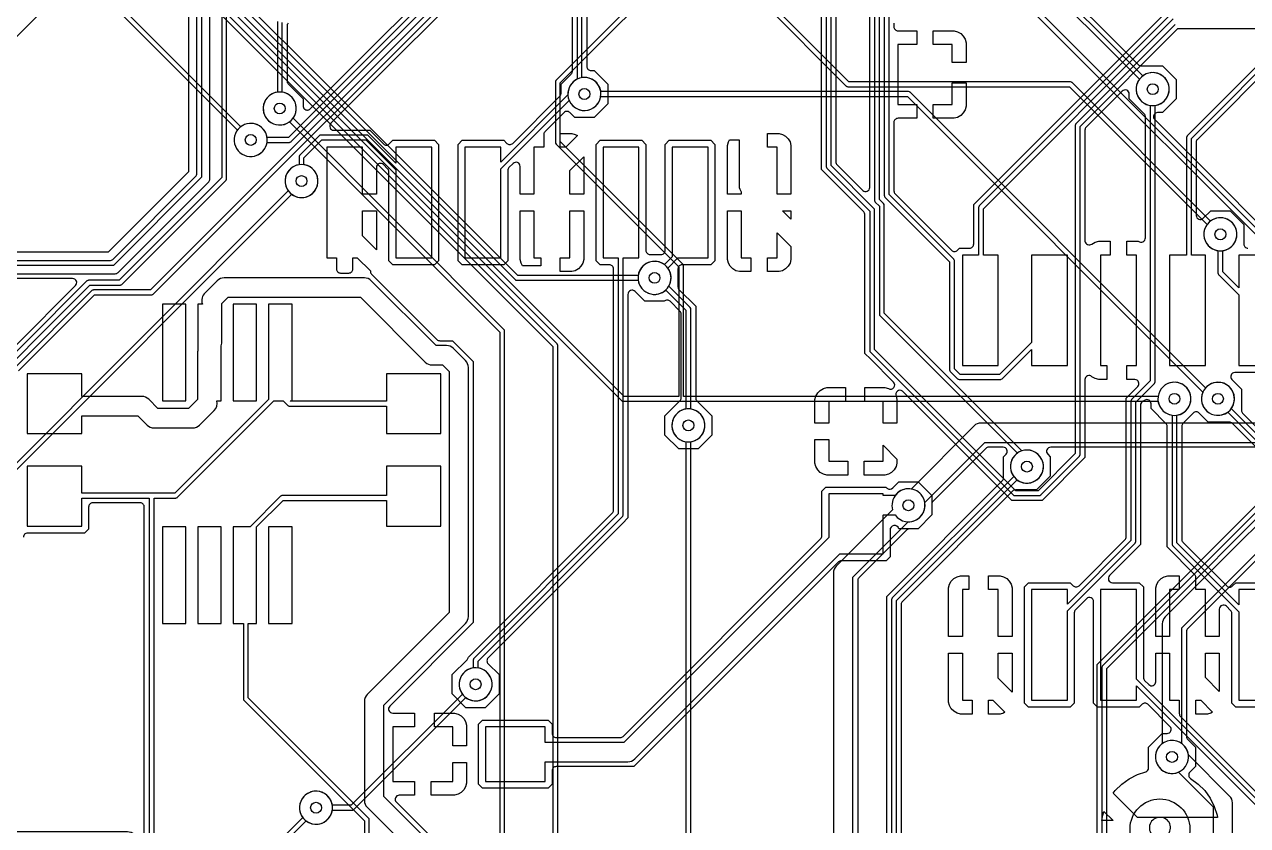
# Model space of a CAD drawing. Header units: millimetres. Extents: x 0 to 79, y 0 to 100.
# Drawn here: x 18.24 to 40.73, y 54.57 to 69.29 of the extents above; entities that cross this region are included whole.
import ezdxf

# ---------------------------------------------------------------- set-up
doc = ezdxf.new("R2010")
doc.units = ezdxf.units.MM

msp = doc.modelspace()

# ---------------------------------------------------------------- linework, layer by layer
at = {"layer": '16_copper'}
for points in [[(21.501, 86.071), (21.501, 66.48), (19.88, 64.859), (16.256, 64.859, 0.198912), (16.202, 64.837), (15.694, 64.329, 0.198912), (15.672, 64.275), (15.672, 48.757, 0.385622), (15.738, 48.659), (15.738, 47.686, 0.198912), (15.761, 47.632), (19.25, 44.142, 0.076349), (19.269, 44.128), (19.64, 43.935, 0.12073), (19.675, 43.926), (19.871, 43.926), (19.981, 43.817), (19.981, 34.858, 0.198912)], [(20.133, 34.89), (20.133, 43.848, 0.198912), (20.111, 43.902), (19.957, 44.056, 0.198912), (19.903, 44.079), (19.694, 44.079), (19.35, 44.258), (15.891, 47.717), (15.891, 48.69, 0.198912), (15.868, 48.744), (15.824, 48.788), (15.824, 64.243), (16.288, 64.707), (19.912, 64.707, 0.198912), (19.966, 64.729), (21.631, 66.394, 0.198912), (21.654, 66.448), (21.654, 86.103, 0.198912)], [(21.26, 85.512), (21.26, 66.58), (19.78, 65.1), (16.156, 65.1, 0.198912), (16.102, 65.078), (15.453, 64.429, 0.198912), (15.431, 64.375), (15.431, 48.657, 0.385622), (15.497, 48.559), (15.497, 47.586, 0.198912), (15.519, 47.532), (19.045, 44.006), (18.976, 43.824, 0.294132), (18.994, 43.743), (19.043, 43.694, 0.198912), (19.097, 43.672), (19.425, 43.672), (19.74, 43.357), (19.74, 34.758, 0.198912)], [(19.892, 34.79), (19.892, 43.389, 0.198912), (19.87, 43.443), (19.51, 43.802, 0.198912), (19.456, 43.824), (19.139, 43.824), (19.205, 43.999, 0.294132), (19.187, 44.079), (15.649, 47.617), (15.649, 48.59, 0.198912), (15.627, 48.644), (15.583, 48.688), (15.583, 64.343), (16.188, 64.948), (19.812, 64.948, 0.198912), (19.866, 64.97), (21.39, 66.494, 0.198912), (21.412, 66.548), (21.412, 85.544, 0.198912)], [(33.16, 74.125), (33.16, 66.762, 0.198912), (33.182, 66.708), (33.652, 66.238, 0.668179), (33.782, 66.292), (33.782, 77.309)], [(33.871, 77.254), (33.871, 66.053), (33.872, 66.047), (33.873, 66.041), (33.873, 66.039), (33.874, 66.036), (33.883, 66.022), (33.884, 66.022), (33.884, 66.021), (33.96, 65.945), (33.96, 63.964), (33.961, 63.958), (33.961, 63.952), (33.962, 63.95), (33.963, 63.947), (33.972, 63.933), (33.972, 63.933), (33.973, 63.932), (36.495, 61.41), (36.474, 61.394), (36.44, 61.361), (36.412, 61.322), (36.39, 61.28), (36.376, 61.234), (36.368, 61.187), (36.368, 61.139), (36.376, 61.092), (36.39, 61.047), (36.412, 61.004), (36.44, 60.966), (36.474, 60.932), (36.512, 60.904), (36.555, 60.882), (36.6, 60.867), (36.647, 60.86), (36.695, 60.86), (36.742, 60.867, 1), (36.6, 61.459), (36.579, 61.452), (34.049, 63.982), (34.049, 65.964), (34.048, 65.97), (34.047, 65.976), (34.046, 65.977), (34.046, 65.98), (34.037, 65.994), (34.036, 65.995), (34.036, 65.995), (33.96, 66.071), (33.96, 77.236)], [(39.397, 69.286), (39.396, 69.285), (39.396, 69.285), (37.573, 67.462), (37.57, 67.457), (37.566, 67.452), (37.565, 67.451), (37.564, 67.448), (37.56, 67.432), (37.56, 67.431), (37.56, 67.431), (37.56, 61.404), (36.875, 60.719), (36.467, 60.719), (33.871, 63.315), (33.871, 65.875), (33.87, 65.881), (33.869, 65.887), (33.868, 65.888), (33.868, 65.891), (33.859, 65.905), (33.858, 65.906), (33.858, 65.906), (33.071, 66.693), (33.071, 74.332, 0.966282)], [(28.404, 73.635), (28.404, 68.281, 0.302517), (28.234, 67.99), (27, 66.757), (27, 67.031), (26.34, 67.031), (26.34, 64.999), (27, 64.999), (27, 66.631), (28.258, 67.889, 0.993662), (28.818, 68.125), (28.796, 68.167, 0.30063), (28.492, 68.308), (28.492, 73.654)], [(28.581, 73.414), (28.581, 68.515, 0.414214), (28.658, 68.439), (28.715, 68.439), (28.967, 68.187), (28.967, 67.83), (28.715, 67.578), (28.359, 67.578), (28.27, 67.667, 0.414214), (28.162, 67.667), (27.81, 67.315, 0.198912), (27.788, 67.261), (27.788, 67.031), (27.61, 67.031), (27.61, 66.167), (27.356, 66.167), (27.356, 66.677, 0.668179), (27.226, 66.731), (27.15, 66.655, 0.198912), (27.127, 66.601), (27.127, 64.946), (27.053, 64.872), (26.287, 64.872), (26.213, 64.946), (26.213, 67.083), (26.287, 67.158), (27.053, 67.158), (27.11, 67.1, 0.414214), (27.218, 67.1), (28.084, 67.967, 0.198912), (28.107, 68.021), (28.107, 68.187), (28.292, 68.372, 0.198912), (28.315, 68.426), (28.315, 70.942, 0.414214)], [(15.335, 66.301), (20.622, 71.588, 0.966282)], [(26.861, 70.974), (23.096, 67.208), (22.703, 67.208), (22.699, 67.235), (22.684, 67.28), (22.662, 67.323), (22.634, 67.361), (22.6, 67.395), (22.562, 67.423), (22.519, 67.445), (22.474, 67.46), (22.427, 67.467), (22.379, 67.467), (22.332, 67.46), (22.286, 67.445), (22.244, 67.423), (22.205, 67.395), (22.172, 67.361), (22.143, 67.323), (22.122, 67.28), (22.107, 67.235), (22.1, 67.188), (22.1, 67.14), (22.107, 67.093), (22.122, 67.048), (22.143, 67.005), (22.172, 66.966), (22.205, 66.933), (22.244, 66.905), (22.286, 66.883), (22.332, 66.868), (22.379, 66.861), (22.427, 66.861), (22.474, 66.868, 0.306066), (22.703, 67.12), (23.114, 67.12), (23.12, 67.121), (23.126, 67.121), (23.128, 67.122), (23.13, 67.123), (23.144, 67.131), (23.145, 67.132), (23.145, 67.133), (26.911, 70.898)], [(39.252, 54.391, 0.685504), (39.116, 54.718), (38.701, 54.718), (38.258, 55.161), (38.293, 55.209), (38.413, 55.329), (38.55, 55.429), (38.702, 55.506), (38.855, 55.556, 0.324922), (38.908, 55.628), (38.908, 56.007), (39.16, 56.259), (39.247, 56.259, 0.668179), (39.301, 56.389), (38.896, 56.795, 0.414214), (38.788, 56.795), (38.737, 56.744), (37.971, 56.744), (37.897, 56.818), (37.897, 58.682, 0.668179), (37.767, 58.736), (37.564, 58.533, 0.198912), (37.541, 58.479), (37.541, 56.818), (37.467, 56.744), (36.701, 56.744), (36.627, 56.818), (36.627, 58.955), (36.701, 59.03), (37.467, 59.03), (37.521, 58.975, 0.414214), (37.629, 58.975), (38.471, 59.818, 0.198912), (38.494, 59.872), (38.494, 62.419), (38.594, 62.519), (38.708, 62.633, 0.668179), (38.655, 62.763), (38.506, 62.763), (38.506, 63.017), (38.684, 63.017), (38.684, 65.049), (38.506, 65.049), (38.506, 65.303), (38.718, 65.303, 0.642612), (38.849, 65.367), (38.849, 67.591, 0.198912), (38.827, 67.645), (38.552, 67.919), (38.552, 68.006, 0.668179), (38.422, 68.06), (37.76, 67.398, 0.198912), (37.738, 67.344), (37.738, 65.307, 0.591862), (37.867, 65.252), (37.926, 65.286), (37.99, 65.303), (38.202, 65.303), (38.202, 65.049), (38.024, 65.049), (38.024, 63.017), (38.138, 63.017), (38.138, 62.763), (37.99, 62.763), (37.926, 62.781), (37.867, 62.814, 0.663975), (37.738, 62.76), (37.738, 61.33), (36.949, 60.541), (36.394, 60.541), (34.384, 62.55, 0.769632), (34.265, 62.458), (34.282, 62.393), (34.282, 61.962), (34.028, 61.962), (34.028, 62.36), (33.693, 62.36), (33.693, 62.614), (34.061, 62.614), (34.126, 62.597, 0.878466), (34.218, 62.716), (33.794, 63.141), (33.693, 63.242), (33.693, 65.788, 0.198912), (33.671, 65.842), (32.893, 66.62), (32.893, 70.95, 0.668179)], [(23.092, 69.309, 0.198912), (23.07, 69.255), (23.07, 68.248, 0.198912), (23.092, 68.194), (23.366, 67.92), (23.366, 67.789), (23.367, 67.786), (23.367, 67.783), (23.368, 67.775), (23.37, 67.767), (23.371, 67.765), (23.371, 67.762), (23.375, 67.755), (23.379, 67.748), (23.38, 67.745), (23.382, 67.743), (23.388, 67.737), (23.393, 67.731), (23.395, 67.73), (23.397, 67.728), (23.404, 67.724), (23.411, 67.719), (23.414, 67.719), (23.416, 67.717), (23.424, 67.716), (23.432, 67.713), (23.435, 67.713), (23.438, 67.713), (23.446, 67.713, 0.18787), (23.496, 67.735), (26.523, 70.761, 0.668179)], [(27.014, 70.609), (23.877, 67.472, 0.668179), (23.931, 67.342), (24.592, 67.342), (24.843, 67.091, 0.414214), (24.95, 67.091), (25.017, 67.158), (25.783, 67.158), (25.857, 67.083), (25.857, 64.946), (25.783, 64.872), (25.017, 64.872), (24.943, 64.946), (24.943, 66.582, 0.198912), (24.92, 66.636), (24.844, 66.712, 0.668179), (24.714, 66.658), (24.714, 66.167), (24.46, 66.167), (24.46, 67.031), (23.8, 67.031), (23.8, 64.999), (23.978, 64.999), (23.978, 64.795, 0.414214), (24.054, 64.719), (24.206, 64.719, 0.414214), (24.282, 64.795), (24.282, 64.999), (24.361, 64.999), (24.603, 64.757, 0.220018), (24.625, 64.697), (25.825, 63.497, 0.198912), (25.879, 63.475), (26.114, 63.475), (26.492, 63.096), (26.492, 58.297), (24.959, 56.764, 0.668179), (25.013, 56.634), (25.414, 56.634), (25.414, 56.38), (25.016, 56.38), (25.016, 55.38), (25.414, 55.38), (25.414, 55.126), (25.134, 55.126, 0.668179), (25.08, 54.996), (27.23, 52.846, 0.006547)], [(34.226, 69.312), (34.226, 69.245, 0.414214), (34.303, 69.169), (34.646, 69.169), (34.646, 68.915), (34.298, 68.915), (34.298, 67.815), (34.646, 67.815), (34.646, 67.561), (34.303, 67.561, 0.414214), (34.226, 67.485), (34.226, 66.228, 0.198912), (34.249, 66.175), (35.285, 65.138, 0.414222), (35.393, 65.138), (35.431, 65.176), (35.617, 65.176, 0.414214), (35.693, 65.253), (35.693, 65.975), (39.283, 69.564)], [(22.892, 69.342), (22.892, 68.042), (22.865, 68.038), (22.82, 68.023), (22.777, 68.001), (22.739, 67.973), (22.705, 67.939), (22.677, 67.901), (22.655, 67.858), (22.64, 67.813), (22.633, 67.766), (22.633, 67.718), (22.64, 67.671), (22.655, 67.625), (22.677, 67.583), (22.705, 67.544), (22.739, 67.511), (22.777, 67.482), (22.82, 67.461), (22.865, 67.446), (22.912, 67.439), (22.96, 67.439), (23.007, 67.446, 0.824851), (22.981, 68.042), (22.981, 69.324)], [(41.361, 68.731), (39.805, 67.175, 0.198912), (39.783, 67.122), (39.783, 65.778, 0.668179), (39.913, 65.724), (40.049, 65.861), (40.405, 65.861), (40.657, 65.609), (40.657, 65.253, 0.414214), (40.734, 65.176)], [(16.98, 62.285), (19.182, 64.488, 0.668179), (19.128, 64.618), (16.356, 64.618, 0.198912)], [(27.24, 52.71), (24.848, 55.103), (24.848, 56.778), (26.351, 58.282, 0.198912), (26.403, 58.407), (26.403, 62.986, 0.198912), (26.351, 63.111), (26.129, 63.334, 0.198912), (26.003, 63.386), (25.81, 63.386), (24.618, 64.578, 0.198912), (24.492, 64.63), (21.914, 64.63, 0.198912), (21.788, 64.578), (21.566, 64.356, 0.314842), (21.514, 64.148), (21.43, 64.148), (21.43, 63.292, 0.056222), (21.425, 63.252), (21.425, 62.393), (21.262, 62.23), (20.698, 62.23), (20.528, 62.4, 0.198912), (20.403, 62.452), (19.296, 62.452), (19.296, 62.868), (18.296, 62.868), (18.296, 61.768), (19.296, 61.768), (19.296, 62.097), (20.329, 62.097), (20.499, 61.926, 0.198912), (20.625, 61.874), (21.336, 61.874, 0.198912), (21.462, 61.926), (21.728, 62.193, 0.272375), (21.78, 62.37), (21.862, 62.37), (21.862, 63.379, 0.073459), (21.869, 63.43), (21.869, 64.157), (21.988, 64.275), (24.418, 64.275), (25.611, 63.082, 0.198912), (25.737, 63.03), (25.93, 63.03), (26.048, 62.912), (26.048, 58.481), (24.544, 56.977, 0.198912), (24.492, 56.852), (24.492, 55.029, 0.198912), (24.544, 54.903), (26.974, 52.473)], [(20.625, 53.24), (20.625, 60.585), (21.025, 60.585), (21.031, 60.586), (21.037, 60.587), (21.038, 60.588), (21.041, 60.588), (21.055, 60.597), (21.056, 60.598), (21.056, 60.598), (22.828, 62.37), (23, 62.37), (23.083, 62.287), (23.088, 62.284), (23.092, 62.28), (23.094, 62.28), (23.096, 62.278), (23.112, 62.274), (23.113, 62.275), (23.114, 62.274), (24.9, 62.274), (24.9, 61.768), (25.9, 61.768), (25.9, 62.868), (24.9, 62.868), (24.9, 62.363), (23.132, 62.363), (23.126, 62.37), (23.162, 62.37), (23.162, 64.148), (22.73, 64.148), (22.73, 62.398), (21.006, 60.674), (19.296, 60.674), (19.296, 61.168), (18.296, 61.168), (18.296, 60.068), (19.296, 60.068), (19.296, 60.585), (20.536, 60.585), (20.536, 53.24, 0.966282)], [(41.277, 62.89), (40.493, 62.89, 0.668179), (40.439, 62.76), (40.613, 62.586), (40.613, 62.198, 0.199414), (40.635, 62.144), (41.134, 61.645, 0.668179)], [(41.277, 56.744), (40.511, 56.744), (40.437, 56.818), (40.437, 58.467, 0.198912), (40.414, 58.52), (40.338, 58.597, 0.668179), (40.208, 58.543), (40.208, 58.039), (39.954, 58.039), (39.954, 58.903), (39.776, 58.903), (39.776, 59.127, 0.198912), (39.754, 59.181), (39.249, 59.686), (39.249, 61.901, 0.198912), (39.227, 61.955), (38.953, 62.23), (38.953, 62.316, 0.572909), (38.839, 62.383), (38.832, 62.377, 0.401313), (38.76, 62.277), (38.76, 59.73), (38.19, 59.16, 0.668179), (38.244, 59.03), (38.737, 59.03), (38.811, 58.955), (38.811, 57.288, 0.198912), (38.834, 57.234), (38.91, 57.158, 0.668179), (39.04, 57.211), (39.04, 57.734), (39.294, 57.734), (39.294, 56.871), (39.472, 56.871), (39.472, 56.627, 0.198912), (39.494, 56.573), (43.694, 52.373)], [(43.242, 59.16), (40.447, 61.955, 0.198905), (40.393, 61.978), (40.005, 61.978), (39.837, 62.146, 0.414214), (39.729, 62.146), (39.539, 61.955, 0.199418), (39.516, 61.901), (39.516, 59.828, 0.198912), (39.538, 59.774), (40.343, 58.969, 0.414214), (40.451, 58.969), (40.511, 59.03), (41.277, 59.03)], [(20.447, 53.446), (20.447, 60.42, 0.414214), (20.371, 60.496), (19.499, 60.496, 0.414214), (19.423, 60.42), (19.423, 60.015), (19.349, 59.941), (18.301, 59.941, 0.414214), (18.224, 59.865)], [(40.45, 54.051), (40.45, 54.985, 0.198912), (40.397, 55.11), (39.639, 55.869, 0.974058), (39.035, 55.805), (39.043, 55.758, 0.462521), (39.456, 55.549), (40.094, 54.911), (40.094, 54.125)], [(21.002, 52.232), (23.422, 54.652, 0.966282), (23.8, 55.127), (23.762, 55.155, 0.824854), (23.359, 54.715), (20.939, 52.294)]]:
    msp.add_lwpolyline(points, format="xyb", dxfattribs=at)
for points in [[(32.982, 74.332), (32.982, 66.675), (32.983, 66.669), (32.984, 66.663), (32.984, 66.661), (32.985, 66.659), (32.994, 66.645), (32.995, 66.644), (32.995, 66.644), (33.782, 65.856), (33.782, 63.297), (33.783, 63.291), (33.784, 63.285), (33.785, 63.283), (33.785, 63.28), (33.794, 63.266), (33.795, 63.266), (33.795, 63.265), (36.418, 60.643), (36.423, 60.639), (36.427, 60.636), (36.429, 60.635), (36.431, 60.633), (36.447, 60.63), (36.448, 60.63), (36.449, 60.63), (36.894, 60.63), (36.899, 60.631), (36.905, 60.631), (36.907, 60.632), (36.91, 60.633), (36.924, 60.642), (36.924, 60.642), (36.925, 60.643), (37.636, 61.354), (37.64, 61.359), (37.643, 61.364), (37.644, 61.365), (37.645, 61.368), (37.649, 61.384), (37.649, 61.385), (37.649, 61.385), (37.649, 67.412), (39.446, 69.209), (44.832, 69.209)], [(34.049, 71.12), (34.049, 66.142), (34.05, 66.136), (34.05, 66.13), (34.051, 66.128), (34.052, 66.125), (34.061, 66.111), (34.061, 66.111), (34.062, 66.11), (35.249, 64.923), (35.249, 62.941), (35.25, 62.935), (35.25, 62.929), (35.251, 62.928), (35.252, 62.925), (35.261, 62.911), (35.262, 62.91), (35.262, 62.91), (35.395, 62.776), (35.4, 62.773), (35.405, 62.769), (35.407, 62.769), (35.409, 62.767), (35.425, 62.763), (35.426, 62.764), (35.427, 62.763), (36.182, 62.763), (36.188, 62.765), (36.194, 62.765), (36.196, 62.766), (36.199, 62.766), (36.213, 62.775), (36.213, 62.776), (36.214, 62.776), (36.754, 63.316), (36.754, 63.017), (37.414, 63.017), (37.414, 65.049), (36.754, 65.049), (36.754, 63.442), (36.164, 62.852), (35.445, 62.852), (35.338, 62.96), (35.338, 64.941), (35.337, 64.947), (35.336, 64.953), (35.335, 64.955), (35.335, 64.958), (35.326, 64.972), (35.325, 64.972), (35.325, 64.973), (34.138, 66.16), (34.138, 71.102)], [(26.95, 70.796), (20.562, 64.408), (19.514, 64.408), (19.508, 64.407), (19.502, 64.406), (19.5, 64.405), (19.497, 64.405), (19.483, 64.396), (19.483, 64.395), (19.482, 64.395), (18.06, 62.973)], [(18.136, 62.923), (19.532, 64.319), (20.58, 64.319), (20.586, 64.32), (20.592, 64.321), (20.594, 64.322), (20.597, 64.322), (20.611, 64.331), (20.611, 64.332), (20.612, 64.332), (27, 70.72)], [(21.869, 69.964), (21.869, 66.471), (19.984, 64.586), (19.425, 64.586), (19.419, 64.585), (19.413, 64.584), (19.411, 64.583), (19.408, 64.583), (19.394, 64.574), (19.394, 64.573), (19.393, 64.573), (17.082, 62.261)], [(17.158, 62.212), (19.443, 64.497), (20.003, 64.497), (20.008, 64.498), (20.014, 64.499), (20.016, 64.5), (20.019, 64.5), (20.033, 64.509), (20.033, 64.51), (20.034, 64.51), (21.945, 66.421), (21.949, 66.426), (21.953, 66.431), (21.953, 66.433), (21.955, 66.435), (21.958, 66.451), (21.958, 66.452), (21.958, 66.453), (21.958, 69.946)], [(39.307, 69.462), (35.795, 65.951), (35.792, 65.946), (35.788, 65.941), (35.787, 65.939), (35.786, 65.937), (35.782, 65.921), (35.782, 65.92), (35.782, 65.919), (35.782, 65.049), (35.484, 65.049), (35.484, 63.017), (36.144, 63.017), (36.144, 65.049), (35.871, 65.049), (35.871, 65.901), (39.357, 69.386)], [(41.485, 69.107), (39.618, 67.24), (39.615, 67.235), (39.611, 67.23), (39.61, 67.228), (39.609, 67.226), (39.605, 67.21), (39.605, 67.209), (39.605, 67.208), (39.605, 65.049), (39.294, 65.049), (39.294, 63.017), (39.954, 63.017), (39.954, 65.049), (39.694, 65.049), (39.694, 67.19), (41.535, 69.031)], [(24.581, 52.762), (24.581, 54.674), (24.58, 54.679), (24.579, 54.685), (24.578, 54.687), (24.578, 54.69), (24.569, 54.704), (24.568, 54.704), (24.568, 54.705), (22.358, 56.914), (22.358, 58.28), (22.512, 58.28), (22.512, 60.054), (22.999, 60.541), (24.9, 60.541), (24.9, 60.068), (25.9, 60.068), (25.9, 61.168), (24.9, 61.168), (24.9, 60.63), (22.981, 60.63), (22.975, 60.629), (22.969, 60.628), (22.967, 60.627), (22.964, 60.627), (22.95, 60.618), (22.95, 60.617), (22.949, 60.617), (22.391, 60.058), (22.08, 60.058), (22.08, 58.28), (22.269, 58.28), (22.269, 56.896), (22.271, 56.89), (22.271, 56.884), (22.272, 56.882), (22.273, 56.88), (22.281, 56.866), (22.282, 56.865), (22.282, 56.865), (24.492, 54.655), (24.492, 52.781)], [(43.592, 52.349), (38.684, 57.257), (38.684, 58.903), (38.024, 58.903), (38.024, 56.871), (38.684, 56.871), (38.684, 57.132), (43.517, 52.299)]]:
    msp.add_lwpolyline(points, dxfattribs=at)
for points in [[(35.298, 68.586), (35.298, 68.915), (34.95, 68.915), (34.95, 69.169), (35.331, 69.169), (35.396, 69.152), (35.454, 69.118), (35.501, 69.071), (35.535, 69.013), (35.552, 68.948), (35.552, 68.586)], [(34.95, 67.561), (34.95, 67.815), (35.298, 67.815), (35.298, 68.213), (35.552, 68.213), (35.552, 67.782), (35.535, 67.717), (35.501, 67.659), (35.454, 67.612), (35.396, 67.578), (35.331, 67.561)], [(28.092, 67.031), (28.092, 67.285), (28.304, 67.285), (28.368, 67.267), (28.409, 67.243), (28.197, 67.031)], [(32.08, 66.167), (32.08, 67.031), (31.902, 67.031), (31.902, 67.285), (32.114, 67.285), (32.178, 67.267), (32.236, 67.234), (32.283, 67.187), (32.317, 67.129), (32.334, 67.064), (32.334, 66.167)], [(28.27, 66.167), (28.27, 66.601), (28.524, 66.855), (28.524, 66.167)], [(24.46, 65.402), (24.46, 65.862), (24.714, 65.862), (24.714, 65.148)], [(27.401, 64.853), (27.373, 64.901), (27.356, 64.965), (27.356, 65.862), (27.61, 65.862), (27.61, 64.999), (27.737, 64.999), (27.737, 64.853)], [(28.092, 64.745), (28.092, 64.999), (28.27, 64.999), (28.27, 65.862), (28.524, 65.862), (28.524, 64.965), (28.507, 64.901), (28.473, 64.843), (28.426, 64.795), (28.368, 64.762), (28.304, 64.745)], [(31.386, 64.745), (31.322, 64.762), (31.264, 64.795), (31.217, 64.843), (31.183, 64.901), (31.166, 64.965), (31.166, 65.862), (31.42, 65.862), (31.42, 64.999), (31.598, 64.999), (31.598, 64.745)], [(32.179, 65.862), (32.334, 65.862), (32.334, 65.707)], [(31.902, 64.745), (31.902, 64.999), (32.08, 64.999), (32.08, 65.458), (32.334, 65.204), (32.334, 64.965), (32.317, 64.901), (32.283, 64.843), (32.236, 64.795), (32.178, 64.762), (32.114, 64.745)], [(21.212, 64.148), (20.78, 64.148), (20.78, 62.37), (21.212, 62.37)], [(22.512, 64.148), (22.08, 64.148), (22.08, 62.37), (22.512, 62.37)], [(32.774, 61.962), (32.774, 62.393), (32.791, 62.458), (32.825, 62.516), (32.872, 62.563), (32.93, 62.597), (32.995, 62.614), (33.337, 62.614), (33.337, 62.36), (33.028, 62.36), (33.028, 61.962)], [(32.995, 61.006), (32.93, 61.023), (32.872, 61.057), (32.825, 61.104), (32.791, 61.162), (32.774, 61.227), (32.774, 61.658), (33.028, 61.658), (33.028, 61.26), (33.376, 61.26), (33.376, 61.006)], [(33.68, 61.006), (33.68, 61.26), (34.028, 61.26), (34.028, 61.555), (34.282, 61.301), (34.282, 61.227), (34.265, 61.162), (34.231, 61.104), (34.184, 61.057), (34.126, 61.023), (34.061, 61.006)], [(21.212, 60.058), (20.78, 60.058), (20.78, 58.28), (21.212, 58.28)], [(21.862, 60.058), (21.43, 60.058), (21.43, 58.28), (21.862, 58.28)], [(23.162, 60.058), (22.73, 60.058), (22.73, 58.28), (23.162, 58.28)], [(35.23, 58.039), (35.23, 58.936), (35.247, 59.001), (35.281, 59.059), (35.328, 59.106), (35.386, 59.139), (35.45, 59.157), (35.604, 59.157), (35.604, 58.903), (35.484, 58.903), (35.484, 58.039)], [(36.144, 58.039), (36.144, 58.903), (35.966, 58.903), (35.966, 59.157), (36.178, 59.157), (36.242, 59.139), (36.3, 59.106), (36.347, 59.059), (36.381, 59.001), (36.398, 58.936), (36.398, 58.039)], [(39.04, 58.039), (39.04, 58.936), (39.057, 59.001), (39.091, 59.059), (39.138, 59.106), (39.196, 59.139), (39.26, 59.157), (39.472, 59.157), (39.472, 58.903), (39.294, 58.903), (39.294, 58.039)], [(35.45, 56.617), (35.386, 56.634), (35.328, 56.667), (35.281, 56.715), (35.247, 56.773), (35.23, 56.837), (35.23, 57.734), (35.484, 57.734), (35.484, 56.871), (35.662, 56.871), (35.662, 56.617)], [(36.144, 57.274), (36.144, 57.734), (36.398, 57.734), (36.398, 57.02)], [(39.954, 57.287), (39.954, 57.734), (40.208, 57.734), (40.208, 57.033)], [(35.966, 56.617), (35.966, 56.871), (36.045, 56.871), (36.267, 56.648), (36.242, 56.634), (36.178, 56.617)], [(39.776, 56.617), (39.776, 56.871), (39.868, 56.871), (40.085, 56.653), (40.052, 56.634), (39.988, 56.617)], [(26.116, 56.032), (26.116, 56.38), (25.781, 56.38), (25.781, 56.634), (26.149, 56.634), (26.214, 56.617), (26.272, 56.583), (26.319, 56.536), (26.353, 56.478), (26.37, 56.413), (26.37, 56.032)], [(25.718, 55.126), (25.718, 55.38), (26.116, 55.38), (26.116, 55.728), (26.37, 55.728), (26.37, 55.347), (26.353, 55.282), (26.319, 55.224), (26.272, 55.177), (26.214, 55.143), (26.149, 55.126)], [(38.048, 54.658), (38.064, 54.759), (38.087, 54.829), (38.257, 54.658)]]:
    msp.add_lwpolyline(points, close=True, dxfattribs=at)
for points in [[(37.414, 58.51), (38.658, 59.754), (38.662, 59.759), (38.666, 59.763), (38.666, 59.765), (38.668, 59.768), (38.671, 59.784), (38.671, 59.785), (38.672, 59.785), (38.672, 62.345), (39.014, 62.688), (39.017, 62.693), (39.021, 62.697), (39.022, 62.699), (39.023, 62.701), (39.027, 62.717), (39.027, 62.718), (39.027, 62.719), (39.027, 67.797, 0.966282), (38.959, 68.401), (38.912, 68.393, 0.824851), (38.938, 67.797), (38.938, 62.737), (38.596, 62.395), (38.592, 62.39), (38.588, 62.385), (38.588, 62.383), (38.586, 62.381), (38.583, 62.365), (38.583, 62.364), (38.583, 62.363), (38.583, 59.804), (37.414, 58.635), (37.414, 58.903), (36.754, 58.903), (36.754, 56.871), (37.414, 56.871)], [(25.73, 67.031), (25.07, 67.031), (25.07, 66.738), (24.568, 67.24), (24.563, 67.243), (24.558, 67.247), (24.556, 67.248), (24.554, 67.249), (24.538, 67.253), (24.537, 67.253), (24.536, 67.253), (23.692, 67.253), (23.686, 67.252), (23.68, 67.251), (23.678, 67.25), (23.676, 67.25), (23.662, 67.241), (23.661, 67.24), (23.66, 67.24), (23.305, 66.884), (23.301, 66.879), (23.298, 66.875), (23.297, 66.873), (23.295, 66.871), (23.292, 66.854), (23.292, 66.853), (23.292, 66.853), (23.292, 66.708, 0.966282), (23.36, 66.105), (23.407, 66.113, 0.824851), (23.381, 66.708), (23.381, 66.834), (23.71, 67.164), (24.518, 67.164), (25.07, 66.612), (25.07, 64.999), (25.73, 64.999)], [(26.358, 56.733), (26.106, 56.985), (26.106, 57.341), (26.381, 57.615, 0.143043), (26.403, 57.662), (29.048, 60.307, 0.198912), (29.07, 60.361), (29.07, 64.795, 0.414214), (28.994, 64.872), (28.827, 64.872), (28.753, 64.946), (28.753, 67.083), (28.827, 67.158), (29.593, 67.158), (29.667, 67.083), (29.667, 65.137, 0.414214), (29.743, 65.06), (29.947, 65.06, 0.414214), (30.023, 65.137), (30.023, 67.083), (30.097, 67.158), (30.863, 67.158), (30.937, 67.083), (30.937, 64.946), (30.863, 64.872), (30.332, 64.872, 0.414214), (30.256, 64.795), (30.256, 64.465, 0.198912), (30.278, 64.411), (30.582, 64.108), (30.582, 62.425, 0.198912), (30.604, 62.371), (30.878, 62.097), (30.878, 61.741), (30.626, 61.489), (30.27, 61.489), (30.018, 61.741), (30.018, 62.097), (30.292, 62.371, 0.199418), (30.315, 62.425), (30.315, 63.966, 0.198912), (30.293, 64.02), (30.112, 64.2, 0.182581), (30.063, 64.222), (30.058, 64.222, 0.154415), (30.004, 64.2), (29.648, 64.2), (29.467, 64.381, 0.668179), (29.337, 64.327), (29.337, 60.219), (29.237, 60.119), (26.767, 57.649, 0.414214), (26.767, 57.541), (26.967, 57.341), (26.967, 56.985), (26.715, 56.733)], [(26.608, 56.867, 0.824851), (26.581, 57.463), (26.581, 57.589), (29.235, 60.243), (29.238, 60.248), (29.242, 60.252), (29.243, 60.254), (29.244, 60.256), (29.248, 60.273), (29.248, 60.274), (29.248, 60.274), (29.248, 64.999), (29.54, 64.999), (29.54, 67.031), (28.88, 67.031), (28.88, 64.999), (29.159, 64.999), (29.159, 60.293), (26.505, 57.639), (26.502, 57.634), (26.498, 57.629), (26.497, 57.627), (26.496, 57.625), (26.492, 57.609), (26.492, 57.608), (26.492, 57.607), (26.492, 57.463), (26.466, 57.458), (26.42, 57.444), (26.378, 57.422), (26.339, 57.394), (26.305, 57.36), (26.277, 57.322), (26.256, 57.279), (26.241, 57.234), (26.233, 57.187), (26.233, 57.139), (26.241, 57.092), (26.256, 57.046), (26.277, 57.004), (26.305, 56.965), (26.339, 56.931), (26.378, 56.903), (26.42, 56.882), (26.466, 56.867), (26.513, 56.86), (26.561, 56.86)], [(30.519, 61.623, 0.824851), (30.493, 62.219), (30.493, 64.052), (30.492, 64.058), (30.491, 64.064), (30.49, 64.066), (30.49, 64.069), (30.481, 64.083), (30.48, 64.083), (30.48, 64.084), (30.088, 64.476, 0.301466), (30.069, 64.811), (30.257, 64.999), (30.81, 64.999), (30.81, 67.031), (30.15, 67.031), (30.15, 65.017), (30.007, 64.874, 0.966282), (29.628, 64.399), (29.667, 64.371, 0.334799), (30.031, 64.407), (30.404, 64.034), (30.404, 62.219), (30.377, 62.215), (30.332, 62.2), (30.289, 62.178), (30.251, 62.15), (30.217, 62.116), (30.189, 62.078), (30.167, 62.035), (30.153, 61.99), (30.145, 61.943), (30.145, 61.895), (30.153, 61.848), (30.167, 61.802), (30.189, 61.76), (30.217, 61.721), (30.251, 61.688), (30.289, 61.66), (30.332, 61.638), (30.377, 61.623), (30.424, 61.616), (30.472, 61.616)], [(31.166, 66.167), (31.166, 67.064), (31.183, 67.129), (31.203, 67.164), (31.382, 67.164), (31.382, 66.319, 0.167893), (31.42, 66.21), (31.42, 66.167)], [(41.224, 65.049), (40.564, 65.049), (40.564, 64.446), (40.272, 64.738), (40.272, 65.13, 0.966282), (40.203, 65.734), (40.156, 65.726, 0.824851), (40.183, 65.13), (40.183, 64.719), (40.184, 64.713), (40.184, 64.707), (40.185, 64.706), (40.186, 64.703), (40.195, 64.689), (40.195, 64.688), (40.196, 64.688), (40.564, 64.32), (40.564, 63.017), (41.224, 63.017)], [(41.224, 58.903), (40.564, 58.903), (40.564, 58.623), (39.427, 59.759), (39.427, 62.108, 0.966282), (39.359, 62.711), (39.312, 62.704, 0.824851), (39.338, 62.108), (39.338, 59.741), (39.339, 59.735), (39.34, 59.729), (39.341, 59.727), (39.341, 59.724), (39.35, 59.71), (39.351, 59.71), (39.351, 59.709), (40.564, 58.497), (40.564, 56.871), (41.224, 56.871)], [(43.764, 58.903), (43.472, 58.903), (43.472, 59.163), (43.471, 59.169), (43.47, 59.175), (43.47, 59.177), (43.469, 59.179), (43.46, 59.193), (43.459, 59.194), (43.459, 59.194), (40.426, 62.227, 0.966282), (39.952, 62.605), (39.923, 62.567, 0.824854), (40.363, 62.164), (43.383, 59.145), (43.383, 58.903), (43.104, 58.903), (43.104, 56.871), (43.764, 56.871)], [(26.663, 55.253), (26.589, 55.327), (26.589, 56.433), (26.663, 56.507), (27.869, 56.507), (27.943, 56.433), (27.943, 56.261, 0.414214), (28.019, 56.185), (29.195, 56.185, 0.198912), (29.249, 56.207), (32.879, 59.837, 0.198912), (32.901, 59.891), (32.901, 60.713), (32.975, 60.787), (34.081, 60.787, 0.080145), (34.105, 60.764), (34.11, 60.761, 0.351772), (34.204, 60.771), (34.315, 60.882), (34.671, 60.882), (34.923, 60.63), (34.923, 60.274), (34.671, 60.022), (34.315, 60.022, 0.869668), (34.155, 59.998), (34.155, 59.507), (34.081, 59.433), (33.261, 59.433, 0.198912), (33.207, 59.411), (29.447, 55.651), (28.019, 55.651, 0.414214), (27.943, 55.575), (27.943, 55.327), (27.869, 55.253)], [(27.816, 55.74), (29.337, 55.74, 0.198912), (29.463, 55.792), (33.23, 59.56), (34.028, 59.56), (34.028, 60.269), (34.033, 60.274), (34.248, 60.274, 0.962301), (34.753, 60.611), (34.724, 60.65, 0.48556), (34.248, 60.63), (34.028, 60.63), (34.028, 60.66), (33.028, 60.66), (33.028, 59.861), (29.263, 56.096), (27.816, 56.096), (27.816, 56.38), (26.716, 56.38), (26.716, 55.38), (27.816, 55.38)]]:
    msp.add_lwpolyline(points, format="xyb", close=True, dxfattribs=at)
at = {"layer": '1_copper'}
for points in [[(22.474, 66.868, 1), (22.332, 67.46), (22.286, 67.445, 0.061471), (22.222, 67.407), (12.912, 76.718, 0.966282), (12.437, 77.096), (12.409, 77.057, 0.824854), (12.849, 76.655), (22.159, 67.345), (22.143, 67.323), (22.122, 67.28), (22.107, 67.235), (22.1, 67.188), (22.1, 67.14), (22.107, 67.093), (22.122, 67.048), (22.143, 67.005), (22.172, 66.966), (22.205, 66.933), (22.244, 66.905), (22.286, 66.883), (22.332, 66.868), (22.379, 66.861), (22.427, 66.861)], [(39.054, 67.802, 1), (38.912, 68.393), (38.866, 68.378, 0.061471), (38.802, 68.341), (36.781, 70.361, 0.966282), (36.307, 70.74), (36.279, 70.701, 0.824854), (36.719, 70.299), (38.739, 68.278), (38.723, 68.256), (38.702, 68.214), (38.687, 68.168), (38.679, 68.121), (38.679, 68.074), (38.687, 68.026), (38.702, 67.981), (38.723, 67.938), (38.751, 67.9), (38.785, 67.866), (38.824, 67.838), (38.866, 67.816), (38.912, 67.802), (38.959, 67.794), (39.007, 67.794)], [(40.254, 62.112, 1), (40.112, 62.704), (40.066, 62.689, 0.113824), (39.955, 62.609), (34.525, 68.04), (34.52, 68.043), (34.515, 68.047), (34.513, 68.048), (34.511, 68.049), (34.495, 68.053), (34.494, 68.053), (34.493, 68.053), (28.837, 68.053, 0.966282), (28.234, 67.985), (28.241, 67.938, 0.824851), (28.837, 67.964), (34.475, 67.964), (39.906, 62.533), (39.902, 62.524), (39.887, 62.479), (39.88, 62.432), (39.88, 62.384), (39.887, 62.337), (39.902, 62.291), (39.923, 62.249), (39.952, 62.21), (39.985, 62.177), (40.024, 62.148), (40.066, 62.127), (40.112, 62.112), (40.159, 62.105), (40.207, 62.105)], [(23.674, 54.6, 0.306066), (23.903, 54.851), (24.27, 54.851), (24.276, 54.852), (24.282, 54.853), (24.283, 54.854), (24.286, 54.854), (24.3, 54.863), (24.301, 54.864), (24.301, 54.864), (26.356, 56.919, 0.966282), (26.734, 57.394), (26.696, 57.422, 0.824854), (26.293, 56.982), (24.251, 54.94), (23.903, 54.94), (23.899, 54.967), (23.884, 55.012), (23.862, 55.055), (23.834, 55.093), (23.8, 55.127), (23.762, 55.155), (23.719, 55.177), (23.674, 55.191), (23.627, 55.199), (23.579, 55.199), (23.532, 55.191), (23.487, 55.177), (23.444, 55.155), (23.405, 55.127), (23.372, 55.093), (23.344, 55.055), (23.322, 55.012), (23.307, 54.967), (23.3, 54.92), (23.3, 54.872), (23.307, 54.825), (23.322, 54.779), (23.344, 54.737), (23.372, 54.698), (23.405, 54.664), (23.444, 54.636), (23.487, 54.615), (23.532, 54.6), (23.579, 54.593), (23.627, 54.593)]]:
    msp.add_lwpolyline(points, format="xyb", close=True, dxfattribs=at)
for points in [[(17.882, 73.444), (27.959, 63.367), (27.959, 52.129)], [(28.048, 52.129), (28.048, 63.386), (28.047, 63.392), (28.046, 63.398), (28.045, 63.399), (28.045, 63.402), (28.036, 63.416), (28.035, 63.417), (28.035, 63.417), (17.958, 73.494)], [(30.372, 70.618), (28.017, 68.262), (28.013, 68.257), (28.009, 68.253), (28.009, 68.251), (28.007, 68.248), (28.004, 68.232), (28.004, 68.231), (28.004, 68.231), (28.004, 67.12), (28.005, 67.114), (28.005, 67.108), (28.006, 67.106), (28.007, 67.103), (28.015, 67.089), (28.016, 67.089), (28.017, 67.088), (30.27, 64.834), (30.27, 62.452), (29.267, 62.452), (18.447, 73.272)], [(36.253, 70.053), (42.139, 64.167)], [(42.214, 64.217), (36.303, 70.129)], [(42.139, 61.582), (38.062, 57.505), (38.059, 57.5), (38.055, 57.496), (38.054, 57.494), (38.053, 57.492), (38.049, 57.475), (38.049, 57.474), (38.049, 57.474), (38.049, 54.096)], [(45.158, 47.716), (39.37, 53.505), (39.365, 53.508), (39.36, 53.512), (39.358, 53.513), (39.356, 53.514), (39.34, 53.518), (39.339, 53.518), (39.338, 53.518), (38.734, 53.518), (38.138, 54.114), (38.138, 57.455), (42.214, 61.532)]]:
    msp.add_lwpolyline(points, dxfattribs=at)
for points in [[(18.593, 73.267), (27.261, 64.599), (27.266, 64.595), (27.27, 64.592), (27.272, 64.591), (27.275, 64.59), (27.291, 64.586), (27.292, 64.586), (27.292, 64.586), (29.526, 64.586), (29.53, 64.559), (29.545, 64.514), (29.567, 64.471), (29.595, 64.433), (29.628, 64.399), (29.667, 64.371), (29.71, 64.349), (29.755, 64.335), (29.802, 64.327), (29.85, 64.327), (29.897, 64.335, 1), (29.755, 64.926), (29.71, 64.911, 0.263607), (29.526, 64.675), (27.311, 64.675), (18.669, 73.316)], [(18.371, 73.222), (29.217, 62.376), (29.222, 62.373), (29.226, 62.369), (29.228, 62.369), (29.23, 62.367), (29.247, 62.363), (29.247, 62.364), (29.248, 62.363), (39.083, 62.363), (39.087, 62.337, 1), (39.678, 62.479), (39.664, 62.524, 0.760904), (39.083, 62.452), (30.359, 62.452), (30.359, 64.853), (30.358, 64.858), (30.358, 64.865), (30.357, 64.866), (30.356, 64.869), (30.347, 64.883), (30.347, 64.883), (30.346, 64.884), (28.092, 67.138), (28.092, 68.212), (30.422, 70.542)], [(36.99, 70.278), (38.719, 68.55, 0.198905), (38.773, 68.528), (39.161, 68.528), (39.413, 68.276), (39.413, 67.919), (39.161, 67.667), (39.074, 67.667, 0.668179), (39.02, 67.537), (42.097, 64.46, 0.668179), (42.227, 64.514), (42.227, 64.711, 0.198912), (42.205, 64.764), (41.916, 65.053), (41.916, 65.808), (45.642, 69.533, 0.198912)], [(31.808, 69.698), (33.351, 68.155), (33.356, 68.151), (33.36, 68.148), (33.362, 68.147), (33.364, 68.146), (33.38, 68.142), (33.381, 68.142), (33.382, 68.142), (37.453, 68.142), (39.984, 65.611), (39.968, 65.589), (39.946, 65.547), (39.932, 65.501), (39.924, 65.454), (39.924, 65.407), (39.932, 65.359), (39.946, 65.314), (39.968, 65.271), (39.996, 65.233), (40.03, 65.199), (40.068, 65.171), (40.111, 65.149), (40.156, 65.135), (40.203, 65.127), (40.251, 65.127), (40.298, 65.135, 1), (40.156, 65.726), (40.111, 65.711, 0.061471), (40.047, 65.674), (37.503, 68.218), (37.498, 68.221), (37.493, 68.225), (37.491, 68.226), (37.489, 68.227), (37.473, 68.231), (37.472, 68.231), (37.471, 68.231), (33.4, 68.231), (31.858, 69.773)], [(27.07, 51.684), (27.07, 63.652), (27.069, 63.658), (27.068, 63.664), (27.067, 63.666), (27.067, 63.669), (27.058, 63.683), (27.057, 63.683), (27.057, 63.684), (23.18, 67.561, 0.966282), (22.705, 67.939), (22.677, 67.901, 0.824854), (23.117, 67.498), (26.981, 63.634), (26.981, 51.684)], [(17.846, 60.855), (23.156, 66.165, 0.966282), (23.534, 66.64), (23.495, 66.668, 0.824854), (23.093, 66.228), (17.783, 60.918)], [(30.493, 51.106), (30.493, 61.619, 0.966282), (30.424, 62.222), (30.377, 62.215, 0.824851), (30.404, 61.619), (30.404, 51.106)], [(41.449, 61.963), (35.827, 61.963, 0.198912), (35.701, 61.911), (34.541, 60.751, 0.550026), (34.202, 60.368), (33.167, 59.333, 0.198912), (33.115, 59.207), (33.115, 52.83, 0.138751), (33.012, 52.701), (33.002, 52.671, 0.163895), (32.901, 52.621), (30.641, 50.362), (24.299, 50.362), (20.262, 54.399, 0.198912), (20.136, 54.451), (13.646, 54.451, 0.054117)], [(13.646, 54.096), (20.062, 54.096), (24.1, 50.058, 0.198912), (24.225, 50.006), (25.514, 50.006), (25.514, 42.34, 0.962301), (25.851, 41.835), (25.89, 41.863, 0.48556), (25.87, 42.34), (25.87, 50.006), (30.715, 50.006, 0.198912), (30.841, 50.058), (33.1, 52.318), (33.149, 52.318), (33.177, 52.303), (33.222, 52.289, 0.82139), (33.471, 52.83), (33.471, 59.134), (34.486, 60.149), (34.517, 60.149, 0.437913), (34.793, 60.5), (35.9, 61.608), (41.449, 61.608, 0.962301)], [(34.093, 49.179), (34.093, 58.774), (36.219, 60.899, 0.198905), (36.241, 60.953), (36.241, 61.341), (36.288, 61.389, 0.668179), (36.234, 61.519), (35.969, 61.519, 0.198912), (35.915, 61.496), (34.946, 60.527, 0.198912), (34.923, 60.473), (34.923, 60.274), (34.671, 60.022), (34.516, 60.022, 0.198912), (34.462, 59.999), (33.582, 59.119, 0.198912), (33.56, 59.065), (33.56, 52.958, 0.198912)], [(34.271, 48.973), (34.271, 58.7), (36.491, 60.92, 0.966282), (36.869, 61.394), (36.83, 61.423, 0.824854), (36.428, 60.983), (34.195, 58.75), (34.192, 58.745), (34.188, 58.74), (34.187, 58.738), (34.186, 58.736), (34.182, 58.72), (34.182, 58.719), (34.182, 58.718), (34.182, 48.973)], [(41.321, 61.519), (37.108, 61.519, 0.668179), (37.054, 61.389), (37.101, 61.341), (37.101, 60.985), (36.849, 60.733), (36.461, 60.733, 0.199414), (36.407, 60.711), (34.382, 58.686, 0.198912), (34.36, 58.632), (34.36, 49.179, 0.198912)], [(42.316, 61.504), (39.213, 58.4, 0.198912), (39.16, 58.274), (39.16, 56.075), (39.141, 56.06), (39.107, 56.027), (39.079, 55.988), (39.057, 55.946), (39.043, 55.9), (39.035, 55.853), (39.035, 55.805), (39.043, 55.758), (39.057, 55.713), (39.079, 55.67), (39.107, 55.632), (39.141, 55.598), (39.179, 55.57), (39.222, 55.548), (39.267, 55.533), (39.314, 55.526), (39.362, 55.526), (39.409, 55.533, 0.64074), (39.516, 56.075), (39.516, 58.2), (42.62, 61.304, 0.198912)], [(41.687, 50.936), (39.305, 53.318, 0.198912), (39.251, 53.34), (38.661, 53.34), (37.96, 54.04), (37.96, 57.529), (41.656, 61.225, 0.668179)], [(42.761, 61.319), (39.627, 58.186, 0.198912), (39.605, 58.132), (39.605, 56.202, 0.198912), (39.627, 56.149), (39.768, 56.007), (39.768, 55.651), (39.666, 55.549, 0.458988), (39.677, 55.432), (39.819, 55.329), (39.939, 55.209), (40.039, 55.072), (40.116, 54.92), (40.168, 54.759), (40.175, 54.718), (39.116, 54.718, 0.700644), (38.986, 54.385)]]:
    msp.add_lwpolyline(points, format="xyb", dxfattribs=at)
at = {"layer": 'drills_PTH'}
msp.add_circle((39.116, 54.506), 0.55, dxfattribs=at)
at = {"layer": 'drills_via_1_16'}
for centre in [(38.983, 68.097), (28.537, 68.008), (22.936, 67.742), (22.403, 67.164), (23.336, 66.408), (40.227, 65.43), (29.826, 64.63), (39.383, 62.408), (40.183, 62.408), (30.448, 61.919), (36.671, 61.163), (34.493, 60.452), (26.537, 57.163), (39.338, 55.829), (23.603, 54.896)]:
    msp.add_circle(centre, 0.1, dxfattribs=at)

doc.saveas('drawing.dxf')
